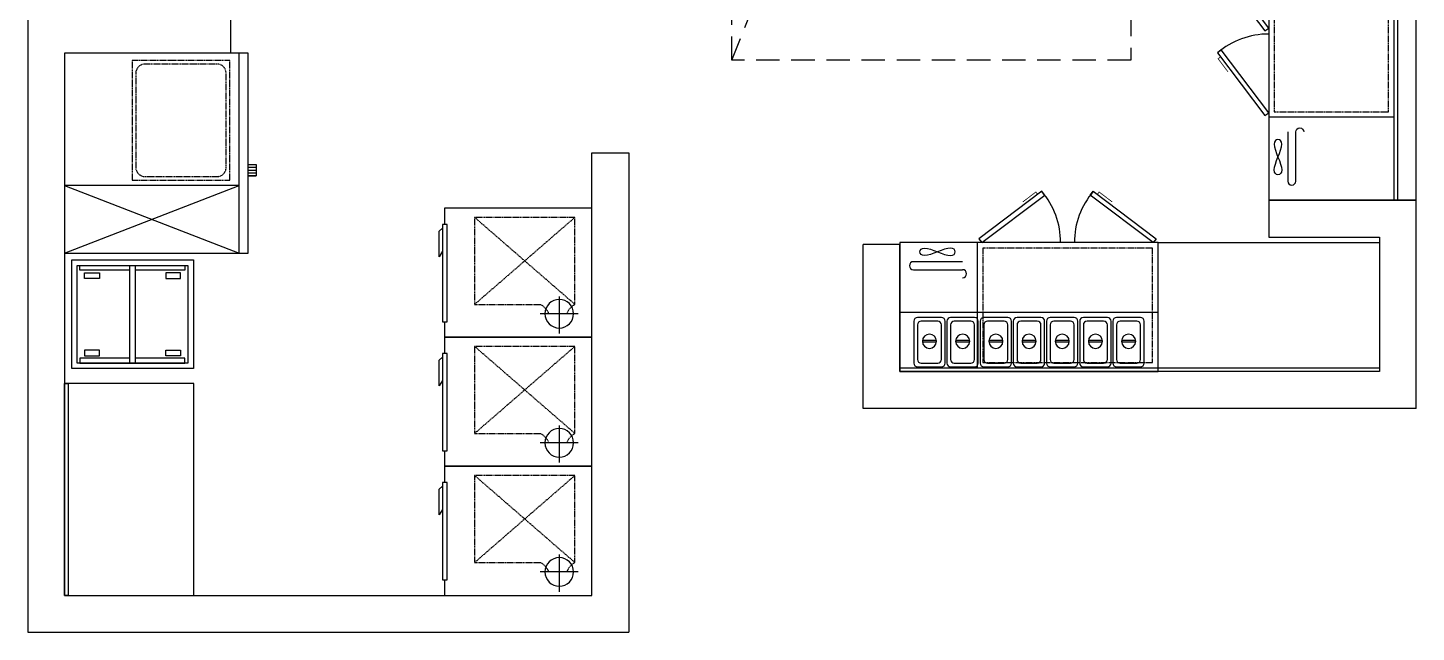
# Model space of a CAD drawing. Header units: millimetres. Extents: x 521598 to 528569, y -164711 to -162316.
# Drawn here: x 522448 to 523201, y -164711 to -164383 of the extents above; entities that cross this region are included whole.
import ezdxf

# ---------------------------------------------------------------- set-up
doc = ezdxf.new("R2010")
doc.units = ezdxf.units.MM
doc.linetypes.add('DASHED', pattern=[0.75, 0.5, -0.25])
doc.linetypes.add('HIDDENX2', pattern=[19.05, 12.7, -6.35])
for name, color, linetype in [('002 Çizgi', 7, 'Continuous'), ('CIHAZ', 2, 'Continuous'), ('S2000-002 Çizgi', 7, 'Continuous')]:
    doc.layers.add(name, color=color, linetype=linetype)

# ---------------------------------------------------------------- blocks, each defined once
blk = doc.blocks.new('A$Cb98cdcd6')
at = {"layer": 'CIHAZ', "color": 1}
for p, q in [((65.06, 47.91), (65.06, 68.02)), ((75.33, 57.27), (54.78, 57.27))]:
    blk.add_line(p, q, dxfattribs=at)
at = {"layer": 'CIHAZ', "color": 5, "linetype": 'DASHED'}
for p, q in [((73.52, 4.99), (19.15, 52.18)), ((73.52, 52.18), (19.15, 4.99))]:
    blk.add_line(p, q, dxfattribs=at)
at = {"layer": 'CIHAZ', "color": 5}
for points in [[(1.82, 8.8), (1.82, 61.64), (4.32, 61.64), (4.32, 8.8)], [(1.82, 10.8), (1.82, 23.4), (0, 26.4), (0, 12.4)]]:
    blk.add_lwpolyline(points, close=True, dxfattribs=at)
at = {"layer": 'CIHAZ', "color": 1}
blk.add_circle((65.06, 57.27), 7.76, dxfattribs=at)
at = {"layer": 'S2000-002 Çizgi', "linetype": 'DASHED'}
for p, q in [((19.15, 52.18), (54.92, 52.18)), ((19.15, 4.99), (19.15, 52.18)), ((73.52, 52.18), (73.52, 4.99)), ((73.52, 4.99), (19.15, 4.99))]:
    blk.add_line(p, q, dxfattribs=at)
at = {"layer": 'S2000-002 Çizgi'}
blk.add_lwpolyline([(2.81, 61.64), (2.81, 70), (82.81, 70), (82.81, 0), (2.81, 0), (2.81, 8.8)], dxfattribs=at)
at = {"layer": 'S2000-002 Çizgi', "linetype": 'DASHED'}
for centre, radius, start, end in [((49.89, 61), 10.16, 299.6907, 336.77515), ((78.09, 60.4), 9.4, 201.20794, 240.95663)]:
    blk.add_arc(centre, radius, start, end, dxfattribs=at)
blk = doc.blocks.new('A$C07527DD4')
at = {"layer": 'S2000-002 Çizgi'}
h = blk.add_hatch(dxfattribs=at)
h.set_pattern_fill('LINE', color=256, scale=0.5, angle=90, style=0)
h.set_pattern_definition([(90, (-1217.7484, -3768.8105), (-1.5875, 1e-16), [])])
h.paths.add_polyline_path([(48.01, 4.26), (41.87, 4.26), (41.87, 0), (48.01, 0)])
for p, q in [((0, 103.86), (36.68, 9.26)), ((36.68, 103.86), (0, 9.26)), ((36.68, 9.26), (36.68, 103.86)), ((0, 9.26), (108.4, 9.26))]:
    blk.add_line(p, q, dxfattribs=at)
for points in [[(0, 4.26), (108.4, 4.26), (108.4, 103.86), (0, 103.86)], [(48.01, 0), (41.87, 0), (41.87, 4.26), (48.01, 4.26)]]:
    blk.add_lwpolyline(points, close=True, dxfattribs=at)
at = {"layer": 'S2000-002 Çizgi', "linetype": 'DASHED'}
blk.add_lwpolyline([(39.56, 67.26), (39.56, 14.26), (104.56, 14.26), (104.56, 67.26)], close=True, dxfattribs=at)
blk.add_lwpolyline([(41.56, 60.26), (41.56, 21.26, 0.414214), (46.56, 16.26), (97.56, 16.26, 0.414214), (102.56, 21.26), (102.56, 60.26, 0.414214), (97.56, 65.26), (46.56, 65.26, 0.414214)], format="xyb", close=True, dxfattribs=at)
blk = doc.blocks.new('A$C7A461B3E')
at = {"layer": 'S2000-002 Çizgi'}
for points in [[(0, 0), (59, 0), (59, 66), (0, 66)], [(3, 3), (56, 3), (56, 63), (3, 63)], [(7, 59), (7, 51), (10.05, 51), (10.05, 59)], [(52, 59), (52, 51), (48.95, 51), (48.95, 59)], [(3, 31.5), (56, 31.5), (56, 34.5), (3, 34.5)], [(7, 7), (7, 15), (10.05, 15), (10.05, 7)], [(52, 7), (52, 15), (48.95, 15), (48.95, 7)]]:
    blk.add_lwpolyline(points, close=True, dxfattribs=at)
for points in [[(5.63, 31.5), (5.63, 4.42), (3, 4.42), (3, 61.36), (5.63, 61.36), (5.63, 34.5)], [(53.37, 31.5), (53.37, 4.42), (56, 4.42), (56, 61.36), (53.37, 61.36), (53.37, 34.5)]]:
    blk.add_lwpolyline(points, dxfattribs=at)
blk = doc.blocks.new('188-70')
at = {"layer": '002 Çizgi', "color": 7}
blk.add_line((24.33, -110.05), (24.33, 77.95), dxfattribs=at)
for points in [[(-71.34, 41.26), (-45.73, 75.49), (-43.67, 73.95), (-69.29, 39.73)], [(-43.67, -110.05), (26.33, -110.05), (26.33, 77.95), (-43.67, 77.95)], [(-71.49, 15.89), (-45.72, -18.22), (-43.67, -16.67), (-69.44, 17.44)], [(-71.49, -30.08), (-45.72, -64.19), (-43.67, -62.65), (-69.44, -28.54)], [(-40.65, -93.61), (-40.48, -92.15), (-40.02, -90.45), (-39.38, -88.58), (-38.65, -86.63), (-37.91, -84.69), (-37.27, -82.82), (-36.82, -81.12), (-36.64, -79.66), (-36.82, -78.52), (-37.27, -77.7), (-37.91, -77.21), (-38.65, -77.05), (-39.38, -77.21), (-40.02, -77.7), (-40.48, -78.52), (-40.65, -79.66), (-40.48, -81.12), (-40.02, -82.82), (-39.38, -84.69), (-38.65, -86.63), (-37.91, -88.58), (-37.27, -90.45), (-36.82, -92.15), (-36.64, -93.61), (-36.82, -94.75), (-37.27, -95.57), (-37.91, -96.06), (-38.65, -96.22), (-39.38, -96.06), (-40.02, -95.57), (-40.48, -94.75)]]:
    blk.add_lwpolyline(points, close=True, dxfattribs=at)
at = {"layer": '002 Çizgi', "color": 7, "linetype": 'DASHED'}
blk.add_lwpolyline([(21.33, -62.05), (21.33, 74.95), (-40.67, 74.95), (-40.67, -62.05)], close=True, dxfattribs=at)
at = {"layer": '002 Çizgi', "color": 7, "const_width": 0.427}
for points in [[(-69.65, 43.51), (-70.98, 44.51), (-66.75, 50.16), (-65.66, 51.61)], [(-69.79, 13.65), (-71.11, 12.65), (-66.86, 7.02), (-65.77, 5.58)], [(-69.79, -32.33), (-71.11, -33.32), (-66.86, -38.96), (-65.77, -40.4)]]:
    blk.add_lwpolyline(points, dxfattribs=at)
at = {"layer": '002 Çizgi', "color": 7}
blk.add_lwpolyline([(24.33, -65.05), (-43.67, -65.05)], dxfattribs=at)
for points in [[(-33.34, -73.04), (-33.34, -99.71, 1), (-28.99, -99.71)], [(-28.99, -99.71), (-28.99, -73.04, -1), (-24.65, -73.04)]]:
    blk.add_lwpolyline(points, format="xyb", dxfattribs=at)
for centre, start, end in [((-43.67, 73.95), 229.75503, 270), ((-43.67, -16.67), 90, 130.50921), ((-43.67, -62.65), 90, 130.50921)]:
    blk.add_arc(centre, 42.75, start, end, dxfattribs=at)
blk = doc.blocks.new('A$C01E77913')
at = {"layer": 'S2000-002 Çizgi'}
for points in [[(2, 26.8), (15, 26.8, -0.414214), (17, 24.8), (17, 2, -0.414214), (15, 0), (2, 0, -0.414214), (0, 2), (0, 24.8, -0.414214)], [(4, 24.8), (13, 24.8, -0.414214), (15, 22.8), (15, 4, -0.414214), (13, 2), (4, 2, -0.414214), (2, 4), (2, 22.8, -0.414214)]]:
    blk.add_lwpolyline(points, format="xyb", close=True, dxfattribs=at)
blk.add_lwpolyline([(4.71, 14.27), (12.21, 14.27), (12.21, 13.52), (4.71, 13.52)], close=True, dxfattribs=at)
blk.add_circle((8.46, 13.87), 3.82, dxfattribs=at)
blk = doc.blocks.new('A$C2a612620')
at = {"layer": '002 Çizgi', "color": 7}
for p, q in [((10.83, 64.97), (10.99, 65.71)), ((10.99, 64.24), (10.83, 64.97)), ((10.99, 65.71), (11.48, 66.35)), ((11.48, 63.6), (10.99, 64.24)), ((11.48, 66.35), (12.3, 66.8)), ((12.3, 63.14), (11.48, 63.6)), ((12.3, 66.8), (13.44, 66.97)), ((13.44, 62.97), (12.3, 63.14)), ((13.44, 66.97), (14.9, 66.8)), ((14.9, 63.14), (13.44, 62.97)), ((14.9, 66.8), (16.6, 66.35)), ((16.6, 63.6), (14.9, 63.14)), ((16.6, 66.35), (18.46, 65.71)), ((18.46, 64.24), (16.6, 63.6)), ((18.46, 65.71), (20.41, 64.97)), ((20.41, 64.97), (18.46, 64.24)), ((22.36, 65.71), (20.41, 64.97)), ((20.41, 64.97), (22.36, 64.24)), ((24.22, 66.35), (22.36, 65.71)), ((22.36, 64.24), (24.22, 63.6)), ((25.93, 66.8), (24.22, 66.35)), ((24.22, 63.6), (25.93, 63.14)), ((27.38, 66.97), (25.93, 66.8)), ((25.93, 63.14), (27.38, 62.97)), ((28.53, 66.8), (27.38, 66.97)), ((27.38, 62.97), (28.53, 63.14)), ((29.34, 66.35), (28.53, 66.8)), ((28.53, 63.14), (29.34, 63.6)), ((29.83, 65.71), (29.34, 66.35)), ((29.34, 63.6), (29.83, 64.24)), ((30, 64.97), (29.83, 65.71)), ((29.83, 64.24), (30, 64.97)), ((34, 59.66), (7.33, 59.66)), ((7.33, 55.32), (34, 55.32)), ((0, 2), (140, 2))]:
    blk.add_line(p, q, dxfattribs=at)
for points in [[(76.96, 97.82), (42.85, 72.05), (44.4, 70), (78.51, 95.77)], [(104.8, 97.82), (138.91, 72.05), (137.36, 70), (103.25, 95.77)], [(0, 70), (0, 0), (140, 0), (140, 70)], [(140, 32), (0, 32), (0, 0), (140, 0)]]:
    blk.add_lwpolyline(points, close=True, dxfattribs=at)
at = {"layer": '002 Çizgi', "color": 7, "const_width": 0.427}
for points in [[(74.72, 96.12), (73.72, 97.44), (68.09, 93.18), (66.64, 92.09)], [(107.04, 96.12), (108.04, 97.44), (113.67, 93.18), (115.11, 92.09)]]:
    blk.add_lwpolyline(points, dxfattribs=at)
at = {"layer": '002 Çizgi', "color": 7}
blk.add_lwpolyline([(42, 2), (42, 70)], dxfattribs=at)
at = {"layer": '002 Çizgi', "color": 7, "linetype": 'DASHED'}
blk.add_lwpolyline([(45, 5), (137, 5), (137, 67), (45, 67)], close=True, dxfattribs=at)
at = {"layer": '002 Çizgi', "color": 7}
for centre, radius, start, end in [((44.4, 70), 42.75, 0, 40.50921), ((137.36, 70), 42.75, 139.49079, 180), ((7.33, 57.49), 2.17, 90, 270), ((34, 53.15), 2.17, 270, 90)]:
    blk.add_arc(centre, radius, start, end, dxfattribs=at)
at = {"layer": '002 Çizgi', "color": 7, "xscale": -1}
for p in [(24.49, 2.6), (42.49, 2.6), (60.49, 2.6), (78.49, 2.6), (96.49, 2.6), (114.49, 2.6), (132.49, 2.6)]:
    blk.add_blockref('A$C01E77913', p, dxfattribs=at)

msp = doc.modelspace()

# ---------------------------------------------------------------- linework, layer by layer
at = {"ltscale": 3}
for p, q in [((522448.04, -163568.74), (522448.04, -164711.07)), ((522558.04, -164377.07), (522558.04, -164397.07)), ((522558.04, -164397.07), (522468.04, -164397.07)), ((522468.04, -164397.07), (522468.04, -164691.07)), ((522754.04, -164691.07), (522754.04, -164451.07)), ((522754.04, -164451.07), (522774.04, -164451.07)), ((522774.04, -164451.07), (522774.04, -164711.07)), ((523201.04, -164476.74), (523121.04, -164476.74)), ((523121.04, -164476.74), (523121.04, -164496.74)), ((523201.04, -164589.74), (523201.04, -164476.74)), ((523121.04, -164496.74), (523181.04, -164496.74)), ((523181.04, -164496.74), (523181.04, -164569.74)), ((522901.04, -164589.74), (522901.04, -164500.74)), ((522921.04, -164500.74), (522901.04, -164500.74)), ((522921.04, -164569.74), (522921.04, -164500.74)), ((523181.04, -164569.74), (522921.04, -164569.74)), ((523201.04, -164589.74), (522901.04, -164589.74)), ((522468.04, -164691.07), (522754.04, -164691.07)), ((522448.04, -164711.07), (522774.04, -164711.07))]:
    msp.add_line(p, q, dxfattribs=at)
at = {"color": 8, "ltscale": 3}
msp.add_lwpolyline([(523201.04, -163588.74), (523121.04, -163588.74), (523121.04, -164476.74), (523201.04, -164476.74)], close=True, dxfattribs=at)
at = {"ltscale": 3}
for points in [[(523061.04, -164499.74), (523181.04, -164499.74), (523181.04, -164569.74), (523061.04, -164569.74)], [(523061.04, -164567.74), (523181.04, -164567.74), (523181.04, -164569.74), (523061.04, -164569.74)], [(522468.04, -164691.07), (522538.04, -164691.07), (522538.04, -164576.07), (522468.04, -164576.07)], [(522470.04, -164691.07), (522468.04, -164691.07), (522468.04, -164576.07), (522470.04, -164576.07)]]:
    msp.add_lwpolyline(points, close=True, dxfattribs=at)
at = {"layer": 'S2000-002 Çizgi', "linetype": 'HIDDENX2'}
msp.add_line((522829.79, -164400.74), (523046.29, -163860.74), dxfattribs=at)
msp.add_lwpolyline([(523046.29, -163860.74), (523046.29, -164400.74), (522829.79, -164400.74), (522829.79, -163860.74)], close=True, dxfattribs=at)

# ---------------------------------------------------------------- block references
at = {"ltscale": 3}
msp.add_blockref('A$C2a612620', (522921.04, -164569.74), dxfattribs=at)
at = {"ltscale": 3, "xscale": -1, "rotation": 180}
for p in [(522671.23, -164481.07), (522671.23, -164551.07), (522671.23, -164621.07)]:
    msp.add_blockref('A$Cb98cdcd6', p, dxfattribs=at)
at = {"layer": 'S2000-002 Çizgi'}
msp.add_blockref('188-70', (523164.72, -164366.7), dxfattribs=at)
at = {"layer": 'S2000-002 Çizgi', "rotation": 90}
msp.add_blockref('A$C07527DD4', (522571.9, -164505.47), dxfattribs=at)
at = {"layer": 'S2000-002 Çizgi', "xscale": -1, "rotation": 270}
msp.add_blockref('A$C7A461B3E', (522471.86, -164568.08), dxfattribs=at)

doc.saveas('drawing.dxf')
